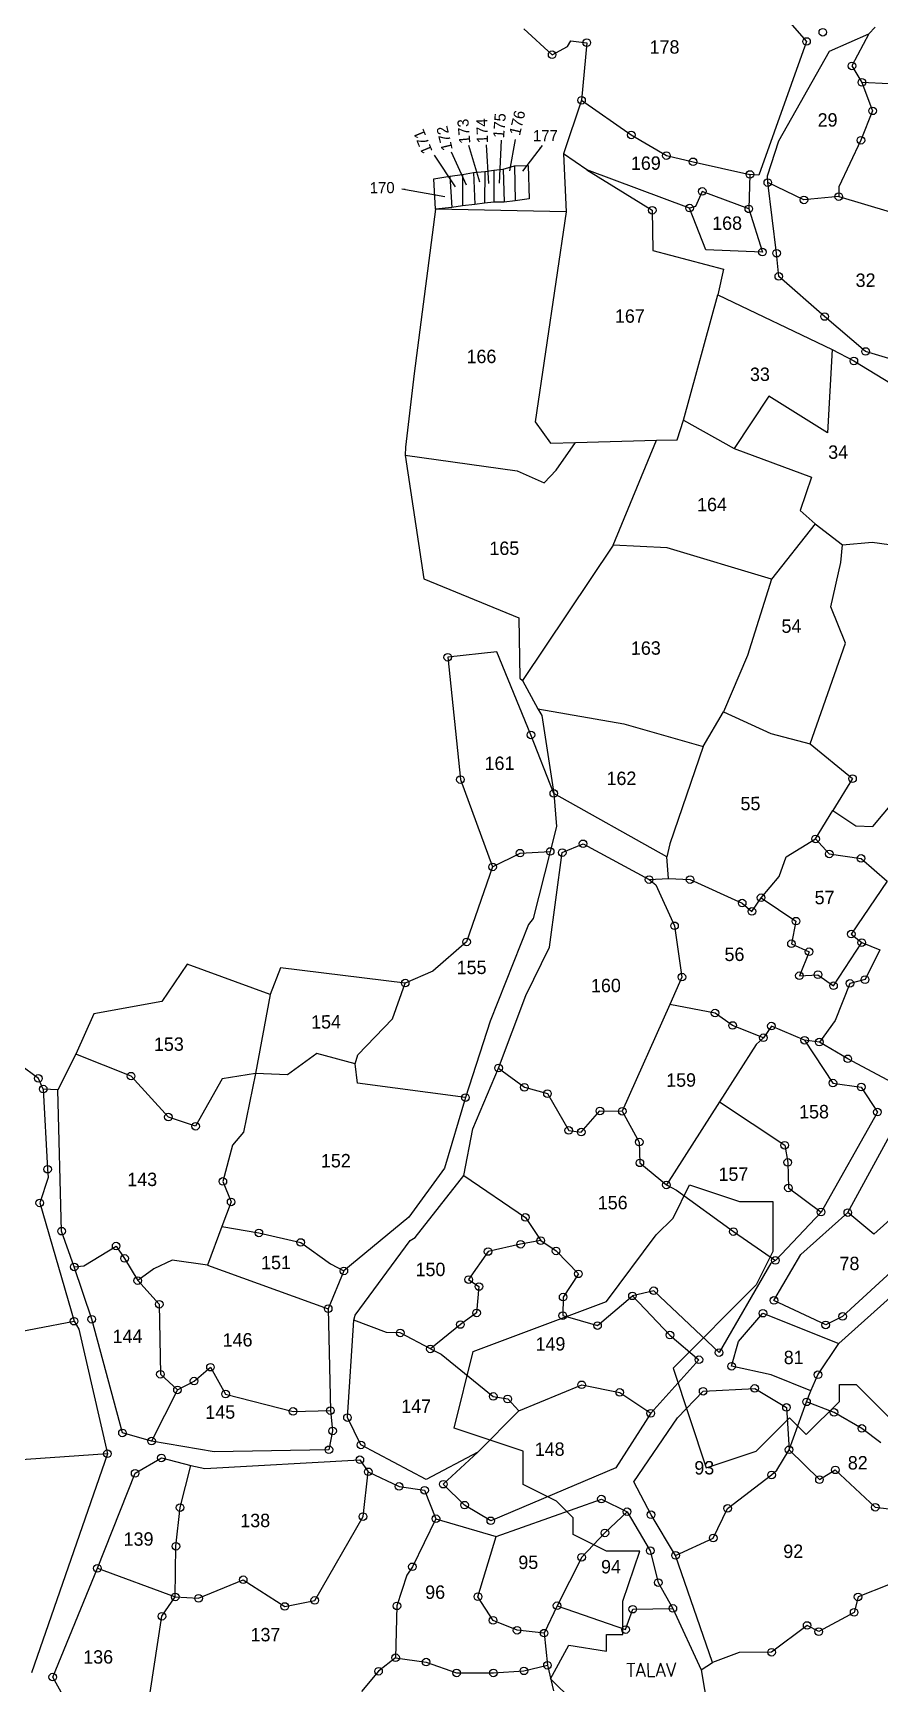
# Model space of a CAD drawing. Header units: metres. Extents: x 265744 to 267635, y 2145953 to 2149464.
# Drawn here: x 266474 to 267036, y 2147266 to 2148361 of the extents above; entities that cross this region are included whole.
import ezdxf

# ---------------------------------------------------------------- set-up
doc = ezdxf.new("R2010")
doc.units = ezdxf.units.M
doc.header["$LTSCALE"] = 0.3
for name, color, linetype in [('OFF', 1, 'Continuous'), ('POLY_PARCEL', 6, 'Continuous'), ('POLY_ROAD', 30, 'Continuous'), ('POLY_WATER', 4, 'Continuous'), ('SYM_STONE', 1, 'Continuous'), ('TEXT_MAPIN', 7, 'Continuous'), ('TEXT_PARCEL', 7, 'Continuous'), ('V_BOUND_LINE', 7, 'Continuous'), ('VILLAGE BOUNDRY', 1, 'Continuous')]:
    doc.layers.add(name, color=color, linetype=linetype)
doc.styles.get("Standard").update_dxf_attribs({"font": 'simplex.shx'})
doc.styles.add('TEXT_MAP', font='', dxfattribs={"height": 1.8})
doc.styles.get('TEXT_MAP').set_extended_font_data('Kruti Dev 050')
doc.dimstyles.get("Standard").update_dxf_attribs({"dimtxt": 0.18, "dimasz": 0.18, "dimexe": 0.18, "dimexo": 0.0625, "dimgap": 0.09, "dimtad": 0, "dimtih": 1, "dimtoh": 1, "dimdec": 4, "dimzin": 0, "dimdsep": 46, "dimtxsty": 'Standard', "dimcen": 0.09, "dimadec": 0, "dimazin": 0, "dimtfac": 1, "dimtdec": 4, "dimtofl": 0, "dimtmove": 0, "dimatfit": 3, "dimfxl": 1, "dimtolj": 1, "dimtzin": 0, "dimarcsym": 0})

msp = doc.modelspace()

# ---------------------------------------------------------------- linework, layer by layer
at = {"layer": 'OFF'}
msp.add_line((266917.1, 2147275.3), (266924.7, 2147280.2), dxfattribs=at)
at = {"layer": 'POLY_PARCEL'}
for p, q in [((266799.5, 2148363.5), (266818.2, 2148346.4)), ((267028.3, 2148360.3), (267017.1, 2148339)), ((266818.2, 2148346.4), (266828.5, 2148351.9)), ((266828.5, 2148351.9), (266830.7, 2148355.7)), ((266830.7, 2148355.7), (266841.2, 2148354.4)), ((266841.2, 2148354.4), (266837.7, 2148316.2)), ((267017.1, 2148339), (267023.7, 2148328.1)), ((267041.5, 2148327.1), (267023.7, 2148328.1)), ((267023.7, 2148328.1), (267030.8, 2148309.2)), ((266837.7, 2148316.2), (266825.7, 2148280.6)), ((266837.7, 2148316.2), (266870.7, 2148293.2)), ((267030.8, 2148309.2), (267023.1, 2148289.7)), ((266870.7, 2148293.2), (266894, 2148279.5)), ((267023.1, 2148289.7), (267008.4, 2148258.7)), ((266785.8, 2148270.5), (266793.2, 2148272.8)), ((266793.2, 2148272.8), (266802.2, 2148273)), ((266793.2, 2148272.8), (266793.7, 2148249.5)), ((266802.2, 2148273), (266802.9, 2148250.8)), ((266841.3, 2148270), (266825.7, 2148280.6)), ((266825.7, 2148280.6), (266827.5, 2148242.3)), ((266894, 2148279.5), (266911.7, 2148275.4)), ((266911.7, 2148275.4), (266949.4, 2148267)), ((266739.7, 2148264.2), (266750.3, 2148265.8)), ((266740.9, 2148243.9), (266739.7, 2148264.2)), ((266750.3, 2148265.8), (266758.8, 2148266.9)), ((266750.3, 2148265.8), (266751.7, 2148245.2)), ((266758.8, 2148266.9), (266758.7, 2148246.2)), ((266758.8, 2148266.9), (266766, 2148268.4)), ((266766, 2148268.4), (266773.5, 2148269)), ((266766, 2148268.4), (266766.8, 2148247.1)), ((266773.5, 2148269), (266773.3, 2148247.9)), ((266773.5, 2148269), (266779.5, 2148269.9)), ((266779.5, 2148269.9), (266785.8, 2148270.5)), ((266779.5, 2148269.9), (266779.6, 2148248.7)), ((266785.8, 2148270.5), (266786.3, 2148248.7)), ((266985.3, 2148250.1), (266961.3, 2148261.6)), ((266802.9, 2148250.8), (266793.7, 2148249.5)), ((266917.8, 2148255.8), (266913.4, 2148245.7)), ((266948.7, 2148244.2), (266917.8, 2148255.8)), ((267008.4, 2148252.3), (266985.3, 2148250.1)), ((267008.4, 2148258.7), (267008.4, 2148252.3)), ((267008.4, 2148252.3), (267094.9, 2148226.5)), ((266740.9, 2148243.9), (266726.7, 2148135)), ((266751.7, 2148245.2), (266740.9, 2148243.9)), ((266827.5, 2148242.3), (266740.9, 2148243.9)), ((266758.7, 2148246.2), (266751.7, 2148245.2)), ((266766.8, 2148247.1), (266758.7, 2148246.2)), ((266773.3, 2148247.9), (266766.8, 2148247.1)), ((266779.6, 2148248.7), (266773.3, 2148247.9)), ((266786.3, 2148248.7), (266779.6, 2148248.7)), ((266793.7, 2148249.5), (266786.3, 2148248.7)), ((266827.5, 2148242.3), (266806.9, 2148103)), ((266913.4, 2148245.7), (266909.4, 2148244.7)), ((266905.4, 2148104), (266928.1, 2148187.2)), ((267003.9, 2148151), (267000.9, 2148095.7)), ((266726.7, 2148135), (266721, 2148086.2)), ((266962, 2148120), (266938.9, 2148085.2)), ((267000.9, 2148095.7), (266962, 2148120)), ((266806.9, 2148103), (266817.1, 2148088.7)), ((266901.2, 2148091.1), (266905.4, 2148104)), ((266905.4, 2148104), (266938.9, 2148085.2)), ((266721, 2148086.2), (266720.7, 2148080.8)), ((266817.1, 2148088.7), (266833.6, 2148089.2)), ((266820.8, 2148071), (266833.6, 2148089.2)), ((266833.6, 2148089.2), (266887.5, 2148090.7)), ((266858.8, 2148021.1), (266887.5, 2148090.7)), ((266887.5, 2148090.7), (266901.2, 2148091.1)), ((266720.7, 2148080.8), (266795.1, 2148070.4)), ((266720.7, 2148080.8), (266733, 2147998.8)), ((266938.9, 2148085.2), (266990.3, 2148066.3)), ((266795.1, 2148070.4), (266812.8, 2148062.5)), ((266812.8, 2148062.5), (266820.8, 2148071)), ((266990.3, 2148066.3), (266982.7, 2148044.1)), ((266982.7, 2148044.1), (266992.8, 2148035.2)), ((266992.8, 2148035.2), (266963.7, 2147998.7)), ((266992.8, 2148035.2), (267010.8, 2148021.4)), ((266858.8, 2148021.1), (266798.6, 2147931.4)), ((266894.6, 2148019.4), (266858.8, 2148021.1)), ((267009.7, 2148009.7), (267010.8, 2148021.4)), ((267010.8, 2148021.4), (267030.5, 2148023.1)), ((267030.5, 2148023.1), (267061, 2148018.9)), ((266963.7, 2147998.7), (266894.6, 2148019.4)), ((267003.1, 2147980.3), (267009.7, 2148009.7)), ((266733, 2147998.8), (266796, 2147972.9)), ((266963.7, 2147998.7), (266947.9, 2147948)), ((267012.8, 2147956.1), (267003.1, 2147980.3)), ((266796, 2147972.9), (266796.8, 2147932.9)), ((266989.5, 2147889.4), (267012.8, 2147956.1)), ((266781.5, 2147950.4), (266748.9, 2147946.8)), ((266748.9, 2147946.8), (266757.3, 2147865.7)), ((266804.1, 2147895.3), (266781.5, 2147950.4)), ((266947.9, 2147948), (266931.9, 2147910.6)), ((266796.8, 2147932.9), (266798.6, 2147931.4)), ((266798.6, 2147931.4), (266808.8, 2147912.7)), ((266808.8, 2147912.7), (266865.8, 2147902.6)), ((266808.8, 2147912.7), (266811.3, 2147908.2)), ((266811.3, 2147908.2), (266819.3, 2147856.5)), ((266865.8, 2147902.6), (266918.4, 2147887.7)), ((266918.4, 2147887.7), (266931.9, 2147910.6)), ((266931.9, 2147910.6), (266963.3, 2147896.3)), ((266819.3, 2147856.5), (266804.1, 2147895.3)), ((266963.3, 2147896.3), (266989.5, 2147889.4)), ((266989.5, 2147889.4), (267017.5, 2147866.3)), ((266918.4, 2147887.7), (266896.2, 2147823.1)), ((267030.9, 2147834.5), (267062.9, 2147872.9)), ((266757.3, 2147865.7), (266778.7, 2147807.8)), ((267017.5, 2147866.3), (267004.5, 2147845.2)), ((266993, 2147826.3), (267004.5, 2147845.2)), ((267004.5, 2147845.2), (267019.8, 2147835.1)), ((267019.8, 2147835.1), (267030.9, 2147834.5)), ((266973.4, 2147814.5), (266993, 2147826.3)), ((266993, 2147826.3), (267002.1, 2147816.4)), ((266778.7, 2147807.8), (266796.9, 2147816.9)), ((266796.9, 2147816.9), (266816.9, 2147818)), ((266896.2, 2147823.1), (266894.4, 2147814.5)), ((266968.8, 2147801.5), (266973.4, 2147814.5)), ((267002.1, 2147816.4), (267023.2, 2147813.4)), ((267023.2, 2147813.4), (267040.4, 2147798.3)), ((266778.7, 2147807.8), (266761.4, 2147758)), ((266956.8, 2147787.3), (266968.8, 2147801.5)), ((266882.5, 2147799.4), (266886.9, 2147795.9)), ((266886.9, 2147795.9), (266899.4, 2147768.7)), ((266895.5, 2147800), (266909.7, 2147799.4)), ((266909.7, 2147799.4), (266944.3, 2147783.8)), ((267040.4, 2147798.3), (267016.7, 2147763.2)), ((266944.3, 2147783.8), (266950.8, 2147778.3)), ((266950.8, 2147778.3), (266956.8, 2147787.3)), ((266956.8, 2147787.3), (266980, 2147771.8)), ((266899.4, 2147768.7), (266904.3, 2147734.7)), ((266980, 2147771.8), (266977, 2147756.8)), ((266761.4, 2147758), (266739, 2147738.6)), ((267016.7, 2147763.2), (267023.6, 2147757.6)), ((266977, 2147756.8), (266988.7, 2147751.5)), ((266988.7, 2147751.5), (266982.3, 2147735.6)), ((267004.9, 2147729), (267023.6, 2147757.6)), ((267023.6, 2147757.6), (267035.7, 2147752.7)), ((267035.7, 2147752.7), (267025.8, 2147733)), ((266576, 2147743.2), (266559.3, 2147718.5)), ((266631.2, 2147723.1), (266576, 2147743.2)), ((266638, 2147740.8), (266631.2, 2147723.1)), ((266720.7, 2147730.7), (266638, 2147740.8)), ((266739, 2147738.6), (266720.7, 2147730.7)), ((266982.3, 2147735.6), (266994.6, 2147736.3)), ((266994.6, 2147736.3), (267004.9, 2147729)), ((266712.3, 2147707.1), (266720.7, 2147730.7)), ((266904.3, 2147734.7), (266896.4, 2147716.6)), ((267015.8, 2147730.5), (267006.1, 2147706)), ((267025.8, 2147733), (267015.8, 2147730.5)), ((266559.3, 2147718.5), (266514.2, 2147710.4)), ((266631.2, 2147723.1), (266621.4, 2147670.8)), ((266896.4, 2147716.6), (266864.7, 2147645.7)), ((266926.3, 2147710.8), (266896.4, 2147716.6)), ((266514.2, 2147710.4), (266502.2, 2147683.5)), ((266689.3, 2147683.1), (266712.3, 2147707.1)), ((266937.9, 2147702.6), (266926.3, 2147710.8)), ((267006.1, 2147706), (266995.5, 2147691.6)), ((266958.4, 2147694.5), (266937.9, 2147702.6)), ((266958.4, 2147694.5), (266953.5, 2147689.9)), ((266963.7, 2147702.2), (266958.4, 2147694.5)), ((266985.7, 2147692.8), (266963.7, 2147702.2)), ((266502.2, 2147683.5), (266490.3, 2147660)), ((266538.8, 2147669), (266502.2, 2147683.5)), ((266662.1, 2147684), (266642.5, 2147669.8)), ((266687.5, 2147677.2), (266662.1, 2147684)), ((266687.5, 2147677.2), (266689.3, 2147683.1)), ((266953.5, 2147689.9), (266929.2, 2147652)), ((266477.3, 2147667.5), (266464.7, 2147676.8)), ((266621.4, 2147670.8), (266599.2, 2147667.2)), ((266621.4, 2147670.8), (266613.4, 2147631.8)), ((266642.5, 2147669.8), (266621.4, 2147670.8)), ((266689, 2147664.3), (266687.5, 2147677.2)), ((266782.7, 2147674.4), (266799.8, 2147661.6)), ((266480.5, 2147660.4), (266477.3, 2147667.5)), ((266490.3, 2147660), (266480.5, 2147660.4)), ((266563.6, 2147641.9), (266538.8, 2147669)), ((266599.2, 2147667.2), (266581.6, 2147635.8)), ((266760.7, 2147654.8), (266689, 2147664.3)), ((266799.8, 2147661.6), (266815.1, 2147657.4)), ((266815.1, 2147657.4), (266829.2, 2147633)), ((266929.2, 2147652), (266894, 2147596.9)), ((266929.2, 2147652), (266972.5, 2147623.2)), ((266581.6, 2147635.8), (266563.6, 2147641.9)), ((266837.5, 2147631.9), (266849.9, 2147645.9)), ((266849.9, 2147645.9), (266864.7, 2147645.7)), ((266864.7, 2147645.7), (266876, 2147625.3)), ((266613.4, 2147631.8), (266606.1, 2147623.3)), ((266829.2, 2147633), (266837.5, 2147631.9)), ((266606.1, 2147623.3), (266599.7, 2147599.2)), ((266876, 2147625.3), (266876.4, 2147611.5)), ((266972.5, 2147623.2), (266974.5, 2147611.8)), ((266876.4, 2147611.5), (266894, 2147596.9)), ((266974.5, 2147611.8), (266975, 2147594.9)), ((266599.7, 2147599.2), (266605.2, 2147585.6)), ((266759.7, 2147603.1), (266800.5, 2147575.3)), ((266894, 2147596.9), (266900.8, 2147593.3)), ((266975, 2147594.9), (266996.6, 2147578.9)), ((266605.2, 2147585.6), (266599.1, 2147569.2)), ((266900.8, 2147593.3), (266938.5, 2147565.9)), ((267063.4, 2147592.9), (267031.6, 2147564.1)), ((266800.5, 2147575.3), (266810.6, 2147559.9)), ((267031.6, 2147564.1), (267014.4, 2147578.5)), ((266599.1, 2147569.2), (266589.6, 2147543.7)), ((266599.1, 2147569.2), (266623.6, 2147565)), ((266623.6, 2147565), (266651.4, 2147558.7)), ((266938.5, 2147565.9), (266966.3, 2147546.8)), ((266507.5, 2147543.2), (266528.9, 2147556.3)), ((266528.9, 2147556.3), (266534.5, 2147548.1)), ((266651.4, 2147558.7), (266671.1, 2147544.5)), ((266775.7, 2147552.7), (266762.8, 2147534.1)), ((266797.3, 2147557.5), (266775.7, 2147552.7)), ((266810.6, 2147559.9), (266797.3, 2147557.5)), ((266810.6, 2147559.9), (266820.8, 2147553.1)), ((266820.8, 2147553.1), (266835.6, 2147537.9)), ((266501.1, 2147542.5), (266507.5, 2147543.2)), ((266534.5, 2147548.1), (266543.2, 2147533.4)), ((266554, 2147541.2), (266543.2, 2147533.4)), ((266566.1, 2147547), (266554, 2147541.2)), ((266589.6, 2147543.7), (266566.1, 2147547)), ((266589.6, 2147543.7), (266669.6, 2147514.8)), ((266671.1, 2147544.5), (266680, 2147539.8)), ((266543.2, 2147533.4), (266557.5, 2147517.7)), ((266762.8, 2147534.1), (266769.6, 2147529.5)), ((266769.6, 2147529.5), (266768.1, 2147512)), ((266835.6, 2147537.9), (266825.5, 2147522.5)), ((266557.5, 2147517.7), (266558.3, 2147471.3)), ((266825.5, 2147522.5), (266825.2, 2147510.2)), ((266848.3, 2147503.6), (266871.5, 2147523.3)), ((266407, 2147488.6), (266501, 2147506.5)), ((266708.3, 2147499), (266686.6, 2147507.1)), ((266768.1, 2147512), (266757.3, 2147504.3)), ((266825.2, 2147510.2), (266848.3, 2147503.6)), ((266717.4, 2147498.7), (266708.3, 2147499)), ((266737.4, 2147488.1), (266717.4, 2147498.7)), ((266757.3, 2147504.3), (266737.4, 2147488.1)), ((266737.4, 2147488.1), (266744.5, 2147484.6)), ((266744.5, 2147484.6), (266779.1, 2147456.6)), ((266994.6, 2147471), (267008.4, 2147491.6)), ((266580.6, 2147466.8), (266591.5, 2147476)), ((266591.5, 2147476), (266601.5, 2147458.2)), ((266558.3, 2147471.3), (266569.6, 2147460.9)), ((266569.6, 2147460.9), (266580.6, 2147466.8)), ((266796.2, 2147447.1), (266837.8, 2147464.3)), ((266837.8, 2147464.3), (266863.1, 2147459.3)), ((266989.9, 2147460.4), (266994.6, 2147471)), ((266569.6, 2147460.9), (266552.4, 2147427)), ((266601.5, 2147458.2), (266646.3, 2147446.7)), ((266779.1, 2147456.6), (266788.7, 2147454.9)), ((266788.7, 2147454.9), (266796.2, 2147447.1)), ((266863.1, 2147459.3), (266883.6, 2147445.4)), ((267005.3, 2147446), (266987, 2147453)), ((266646.3, 2147446.7), (266671.1, 2147447.2)), ((266796.2, 2147447.1), (266768.9, 2147419.6)), ((267023.7, 2147435.4), (267005.3, 2147446)), ((267036.3, 2147425.9), (267023.7, 2147435.4)), ((266523.1, 2147418.6), (266400.4, 2147409.8)), ((266967.4, 2147407.6), (266975.4, 2147421.2)), ((266975.4, 2147421.2), (266995.6, 2147401.4)), ((266571.3, 2147382.9), (266578.4, 2147410.8)), ((266963.8, 2147404.5), (266967.4, 2147407.6)), ((266995.6, 2147401.4), (267006.1, 2147407.9)), ((267006.1, 2147407.9), (267032.6, 2147383.1)), ((266692.7, 2147376.9), (266696.2, 2147406.6)), ((266934.6, 2147382.3), (266963.8, 2147404.5)), ((266568.6, 2147357.2), (266571.3, 2147382.9)), ((266660.7, 2147321.3), (266692.7, 2147376.9)), ((266741.1, 2147375.5), (266725.5, 2147343.6)), ((266867.9, 2147380.1), (266853.2, 2147366.1)), ((266925.1, 2147362.7), (266934.6, 2147382.3)), ((267032.6, 2147383.1), (267050.7, 2147380.9)), ((266769, 2147323.8), (266781.1, 2147363.6)), ((266853.2, 2147366.1), (266837.8, 2147349.9)), ((266568.1, 2147323.6), (266568.6, 2147357.2)), ((266900.1, 2147351.2), (266925.1, 2147362.7)), ((266516.5, 2147342.6), (266568.1, 2147323.6)), ((266725.5, 2147343.6), (266721.8, 2147338)), ((266837.8, 2147349.9), (266821.5, 2147317.8)), ((266583.6, 2147322.7), (266613.2, 2147335)), ((266613.2, 2147335), (266640.8, 2147317.3)), ((266721.8, 2147338), (266715.2, 2147317.7)), ((266559.3, 2147310.8), (266568.1, 2147323.6)), ((266568.1, 2147323.6), (266583.6, 2147322.7)), ((266640.8, 2147317.3), (266660.7, 2147321.3)), ((266779, 2147308.1), (266769, 2147323.8)), ((266551.4, 2147260.3), (266559.3, 2147310.8)), ((266715.2, 2147317.7), (266714.3, 2147283.3)), ((266794.9, 2147301.5), (266779, 2147308.1)), ((266812.9, 2147299.6), (266794.9, 2147301.5)), ((266714.3, 2147283.3), (266703, 2147274.3)), ((266714.3, 2147283.3), (266734.6, 2147280.4)), ((266734.6, 2147280.4), (266754.8, 2147273.2)), ((266799.5, 2147274.6), (266815.1, 2147278.3)), ((266703, 2147274.3), (266691.8, 2147261)), ((266754.8, 2147273.2), (266779.2, 2147273.2)), ((266779.2, 2147273.2), (266799.5, 2147274.6))]:
    msp.add_line(p, q, dxfattribs=at)
at = {"layer": 'POLY_ROAD'}
for p, q in [((266969.8, 2148374.9), (266987, 2148355.2)), ((267002.3, 2148348.7), (267028.3, 2148360.3)), ((267028.3, 2148360.3), (267032.5, 2148364.8)), ((266987, 2148355.2), (266955.4, 2148266.6)), ((266968.7, 2148289.2), (267002.3, 2148348.7)), ((266961.1, 2148266), (266968.7, 2148289.2)), ((266909.4, 2148244.7), (266841.3, 2148270)), ((266841.3, 2148270), (266884.6, 2148243.3)), ((266949.4, 2148267), (266948.7, 2148244.2)), ((266955.4, 2148266.6), (266949.4, 2148267)), ((266961.3, 2148261.6), (266961.1, 2148266)), ((266967.1, 2148214.8), (266961.3, 2148261.6)), ((266884.6, 2148243.3), (266885, 2148216.5)), ((266920.1, 2148217), (266909.4, 2148244.7)), ((266948.7, 2148244.2), (266957.7, 2148215.5)), ((266885, 2148216.5), (266932, 2148204.3)), ((266957.7, 2148215.5), (266920.1, 2148217)), ((266968.6, 2148199.4), (266967.1, 2148214.8)), ((266932, 2148204.3), (266928.1, 2148187.2)), ((266999, 2148172.8), (266968.6, 2148199.4)), ((266928.1, 2148187.2), (267003.9, 2148151)), ((267026.2, 2148149.6), (266999, 2148172.8)), ((267003.9, 2148151), (267018.4, 2148143.3)), ((267018.4, 2148143.3), (267042.8, 2148128.7)), ((267041.5, 2148145), (267026.2, 2148149.6)), ((266894.4, 2147814.5), (266819.3, 2147856.5)), ((266819.3, 2147856.5), (266821.1, 2147834.5)), ((266821.1, 2147834.5), (266816.9, 2147818)), ((266816.9, 2147818), (266805.5, 2147773.6)), ((266816.5, 2147754.5), (266824.9, 2147817.3)), ((266824.9, 2147817.3), (266838.7, 2147823.1)), ((266838.7, 2147823.1), (266882.5, 2147799.4)), ((266895.5, 2147800), (266894.4, 2147814.5)), ((266882.5, 2147799.4), (266895.5, 2147800)), ((266802.5, 2147769.5), (266777.1, 2147705.5)), ((266805.5, 2147773.6), (266802.5, 2147769.5)), ((266800.7, 2147722.6), (266816.5, 2147754.5)), ((266782.7, 2147674.4), (266800.7, 2147722.6)), ((266777.1, 2147705.5), (266760.7, 2147654.8)), ((266995.5, 2147691.6), (266985.7, 2147692.8)), ((266985.7, 2147692.8), (267004.5, 2147664.4)), ((267014.4, 2147680.5), (266995.5, 2147691.6)), ((266765.5, 2147634), (266782.7, 2147674.4)), ((267043.9, 2147664.7), (267014.4, 2147680.5)), ((266480.5, 2147660.4), (266483.4, 2147607.3)), ((266492.7, 2147566.2), (266490.3, 2147660)), ((267004.5, 2147664.4), (267023.3, 2147661.8)), ((267023.3, 2147661.8), (267034, 2147645.2)), ((266760.7, 2147654.8), (266746.7, 2147607.9)), ((267014.4, 2147578.5), (267056.8, 2147656.5)), ((267034, 2147645.2), (266996.6, 2147578.9)), ((266759.7, 2147603.1), (266765.5, 2147634)), ((266483.4, 2147607.3), (266483.9, 2147601.7)), ((266746.7, 2147607.9), (266723.2, 2147575.5)), ((266483.9, 2147601.7), (266478.2, 2147584.9)), ((266727.4, 2147561.9), (266759.7, 2147603.1)), ((266478.2, 2147584.9), (266501, 2147506.5)), ((266723.2, 2147575.5), (266680, 2147539.8)), ((266996.6, 2147578.9), (266966.3, 2147546.8)), ((266983.3, 2147550.8), (267014.4, 2147578.5)), ((266501.1, 2147542.5), (266492.7, 2147566.2)), ((266724.1, 2147560.1), (266727.4, 2147561.9)), ((267073.4, 2147567), (267010.9, 2147509.7)), ((266687.6, 2147510.4), (266724.1, 2147560.1)), ((266965.4, 2147520.3), (266983.3, 2147550.8)), ((267008.4, 2147491.6), (267079.2, 2147555.4)), ((266512.7, 2147507.8), (266501.1, 2147542.5)), ((266680, 2147539.8), (266669.6, 2147514.8)), ((266963.2, 2147544.9), (266929, 2147485.7)), ((266966.3, 2147546.8), (266963.2, 2147544.9)), ((266885.6, 2147526.7), (266871.5, 2147523.3)), ((266871.5, 2147523.3), (266896.4, 2147497.3)), ((266929, 2147485.7), (266885.6, 2147526.7)), ((266999.7, 2147504), (266965.4, 2147520.3)), ((266501, 2147506.5), (266504.2, 2147501.2)), ((266533.1, 2147432.4), (266512.7, 2147507.8)), ((266669.6, 2147514.8), (266671.1, 2147447.2)), ((266682.4, 2147442.6), (266686.6, 2147507.1)), ((266686.6, 2147507.1), (266687.6, 2147510.4)), ((266941.8, 2147493.1), (266958.1, 2147511.8)), ((266958.1, 2147511.8), (267008.4, 2147491.6)), ((267010.9, 2147509.7), (266999.7, 2147504)), ((266504.2, 2147501.2), (266523.1, 2147418.6)), ((266896.4, 2147497.3), (266915.6, 2147480.9)), ((266937.3, 2147476.6), (266941.8, 2147493.1)), ((266915.6, 2147480.9), (266883.6, 2147445.4)), ((266963.5, 2147471), (266937.3, 2147476.6)), ((266989.9, 2147460.4), (266963.5, 2147471)), ((266901.3, 2147442.3), (266918.4, 2147460)), ((266918.4, 2147460), (266952.6, 2147461.9)), ((266952.6, 2147461.9), (266973.7, 2147449.3)), ((266975.4, 2147421.2), (266987, 2147453)), ((266987, 2147453), (266989.9, 2147460.4)), ((266671.1, 2147447.2), (266672.5, 2147433.7)), ((266691.3, 2147424.4), (266682.4, 2147442.6)), ((266883.6, 2147445.4), (266860.5, 2147409.2)), ((266872.4, 2147399.9), (266901.3, 2147442.3)), ((266973.7, 2147449.3), (266975.4, 2147421.2)), ((266552.4, 2147427), (266533.1, 2147432.4)), ((266672.5, 2147433.7), (266670.1, 2147421.2)), ((266523.1, 2147418.6), (266472.7, 2147273.2)), ((266594, 2147419.8), (266552.4, 2147427)), ((266670.1, 2147421.2), (266594, 2147419.8)), ((266734.7, 2147401.4), (266691.3, 2147424.4)), ((266768.9, 2147419.6), (266734.7, 2147401.4)), ((266746, 2147398.4), (266768.9, 2147419.6)), ((266541.5, 2147405.6), (266558.9, 2147415.8)), ((266558.9, 2147415.8), (266578.4, 2147410.8)), ((266578.4, 2147410.8), (266587.8, 2147408.7)), ((266587.8, 2147408.7), (266690.6, 2147414.6)), ((266690.6, 2147414.6), (266696.2, 2147406.6)), ((266860.5, 2147409.2), (266777.5, 2147374.1)), ((266516.5, 2147342.6), (266541.5, 2147405.6)), ((266696.2, 2147406.6), (266716.6, 2147396.9)), ((266716.6, 2147396.9), (266733.6, 2147394.4)), ((266760.1, 2147384.5), (266746, 2147398.4)), ((266883.8, 2147378.1), (266872.4, 2147399.9)), ((266733.6, 2147394.4), (266741.1, 2147375.5)), ((266781.1, 2147363.6), (266850.9, 2147388.5)), ((266850.9, 2147388.5), (266867.9, 2147380.1)), ((266741.1, 2147375.5), (266781.1, 2147363.6)), ((266777.5, 2147374.1), (266760.1, 2147384.5)), ((266867.9, 2147380.1), (266883.3, 2147354.3)), ((266900.1, 2147351.2), (266883.8, 2147378.1)), ((266883.3, 2147354.3), (266888.6, 2147333.1)), ((266486.8, 2147270.5), (266516.5, 2147342.6)), ((266924.7, 2147280.2), (266900.1, 2147351.2)), ((266888.6, 2147333.1), (266898.3, 2147316)), ((266898.3, 2147316), (266917.1, 2147275.3)), ((266505.6, 2147236.8), (266486.8, 2147270.5))]:
    msp.add_line(p, q, dxfattribs=at)
at = {"layer": 'POLY_WATER'}
for p, q in [((266821.5, 2147317.8), (266812.9, 2147299.6)), ((266821.5, 2147317.8), (266866.9, 2147302)), ((266866.9, 2147302), (266871.7, 2147315.5)), ((266871.7, 2147315.5), (266898.3, 2147316)), ((266812.9, 2147299.6), (266815.1, 2147278.3)), ((266815.1, 2147278.3), (266819, 2147261.3))]:
    msp.add_line(p, q, dxfattribs=at)
at = {"layer": 'SYM_STONE'}
for centre in [(266997.8, 2148361.3), (266818.2, 2148346.4), (266841.2, 2148354.4), (266987, 2148355.2), (267017.1, 2148339), (267023.7, 2148328.1), (266837.7, 2148316.2), (267030.8, 2148309.2), (266870.7, 2148293.2), (267023.1, 2148289.7), (266894, 2148279.5), (266911.7, 2148275.4), (266949.4, 2148267), (266961.3, 2148261.6), (266917.8, 2148255.8), (266985.3, 2148250.1), (267008.4, 2148252.3), (266884.6, 2148243.3), (266909.4, 2148244.7), (266948.7, 2148244.2), (266957.7, 2148215.5), (266967.1, 2148214.8), (266968.6, 2148199.4), (266999, 2148172.8), (267026.2, 2148149.6), (267018.4, 2148143.3), (266748.9, 2147946.8), (266804.1, 2147895.3), (266757.3, 2147865.7), (267017.5, 2147866.3), (266819.3, 2147856.5), (266838.7, 2147823.1), (266993, 2147826.3), (266796.9, 2147816.9), (266816.9, 2147818), (266824.9, 2147817.3), (267002.1, 2147816.4), (267023.2, 2147813.4), (266778.7, 2147807.8), (266882.5, 2147799.4), (266909.7, 2147799.4), (266944.3, 2147783.8), (266950.8, 2147778.3), (266956.8, 2147787.3), (266899.4, 2147768.7), (266980, 2147771.8), (266761.4, 2147758), (266977, 2147756.8), (267016.7, 2147763.2), (267023.6, 2147757.6), (266988.7, 2147751.5), (266904.3, 2147734.7), (266982.3, 2147735.6), (266994.6, 2147736.3), (266720.7, 2147730.7), (267004.9, 2147729), (267015.8, 2147730.5), (267025.8, 2147733), (266926.3, 2147710.8), (266937.9, 2147702.6), (266963.7, 2147702.2), (266958.4, 2147694.5), (266985.7, 2147692.8), (266995.5, 2147691.6), (267014.4, 2147680.5), (266538.8, 2147669), (266782.7, 2147674.4), (266477.3, 2147667.5), (266480.5, 2147660.4), (266799.8, 2147661.6), (266815.1, 2147657.4), (267004.5, 2147664.4), (267023.3, 2147661.8), (266760.7, 2147654.8), (266849.9, 2147645.9), (266864.7, 2147645.7), (266563.6, 2147641.9), (266581.6, 2147635.8), (267034, 2147645.2), (266829.2, 2147633), (266837.5, 2147631.9), (266876, 2147625.3), (266972.5, 2147623.2), (266483.4, 2147607.3), (266876.4, 2147611.5), (266974.5, 2147611.8), (266599.7, 2147599.2), (266894, 2147596.9), (266975, 2147594.9), (266478.2, 2147584.9), (266605.2, 2147585.6), (266800.5, 2147575.3), (266996.6, 2147578.9), (267014.4, 2147578.5), (266492.7, 2147566.2), (266623.6, 2147565), (266651.4, 2147558.7), (266810.6, 2147559.9), (266938.5, 2147565.9), (266528.9, 2147556.3), (266534.5, 2147548.1), (266775.7, 2147552.7), (266797.3, 2147557.5), (266820.8, 2147553.1), (266501.1, 2147542.5), (266680, 2147539.8), (266835.6, 2147537.9), (266966.3, 2147546.8), (266543.2, 2147533.4), (266762.8, 2147534.1), (266769.6, 2147529.5), (266885.6, 2147526.7), (266557.5, 2147517.7), (266669.6, 2147514.8), (266825.5, 2147522.5), (266871.5, 2147523.3), (266965.4, 2147520.3), (266501, 2147506.5), (266512.7, 2147507.8), (266757.3, 2147504.3), (266768.1, 2147512), (266825.2, 2147510.2), (266848.3, 2147503.6), (266958.1, 2147511.8), (266999.7, 2147504), (267010.9, 2147509.7), (266717.4, 2147498.7), (266896.4, 2147497.3), (266737.4, 2147488.1), (266929, 2147485.7), (266558.3, 2147471.3), (266591.5, 2147476), (266915.6, 2147480.9), (266937.3, 2147476.6), (266994.6, 2147471), (266569.6, 2147460.9), (266580.6, 2147466.8), (266837.8, 2147464.3), (266918.4, 2147460), (266952.6, 2147461.9), (266601.5, 2147458.2), (266779.1, 2147456.6), (266788.7, 2147454.9), (266863.1, 2147459.3), (266973.7, 2147449.3), (266987, 2147453), (266646.3, 2147446.7), (266671.1, 2147447.2), (266682.4, 2147442.6), (266883.6, 2147445.4), (267005.3, 2147446), (266533.1, 2147432.4), (266552.4, 2147427), (266672.5, 2147433.7), (267023.7, 2147435.4), (266523.1, 2147418.6), (266558.9, 2147415.8), (266670.1, 2147421.2), (266691.3, 2147424.4), (266975.4, 2147421.2), (266541.5, 2147405.6), (266690.6, 2147414.6), (266696.2, 2147406.6), (267006.1, 2147407.9), (266716.6, 2147396.9), (266733.6, 2147394.4), (266746, 2147398.4), (266963.8, 2147404.5), (266995.6, 2147401.4), (266571.3, 2147382.9), (266760.1, 2147384.5), (266850.9, 2147388.5), (267032.6, 2147383.1), (266692.7, 2147376.9), (266741.1, 2147375.5), (266777.5, 2147374.1), (266867.9, 2147380.1), (266883.8, 2147378.1), (266934.6, 2147382.3), (266853.2, 2147366.1), (266925.1, 2147362.7), (266568.6, 2147357.2), (266883.3, 2147354.3), (266900.1, 2147351.2), (266516.5, 2147342.6), (266725.5, 2147343.6), (266837.8, 2147349.9), (266613.2, 2147335), (266888.6, 2147333.1), (266568.1, 2147323.6), (266583.6, 2147322.7), (266640.8, 2147317.3), (266660.7, 2147321.3), (266715.2, 2147317.7), (266769, 2147323.8), (266821.5, 2147317.8), (267021.2, 2147323.6), (266559.3, 2147310.8), (266779, 2147308.1), (266871.7, 2147315.5), (266898.3, 2147316), (267018.6, 2147313.4), (266794.9, 2147301.5), (266812.9, 2147299.6), (266866.9, 2147302), (266987.4, 2147304.7), (266995.1, 2147300.6), (266963.8, 2147286.9), (266703, 2147274.3), (266714.3, 2147283.3), (266734.6, 2147280.4), (266799.5, 2147274.6), (266815.1, 2147278.3), (266486.8, 2147270.5), (266754.8, 2147273.2), (266779.2, 2147273.2)]:
    msp.add_circle(centre, 2.52, dxfattribs=at)
at = {"layer": 'V_BOUND_LINE'}
for p, q in [((267041.4, 2147331.6), (267021.2, 2147323.6)), ((267021.2, 2147323.6), (267018.6, 2147313.4)), ((267018.6, 2147313.4), (266995.1, 2147300.6)), ((266987.4, 2147304.7), (266963.8, 2147286.9)), ((266995.1, 2147300.6), (266987.4, 2147304.7)), ((266963.8, 2147286.9), (266942.2, 2147286.7)), ((266942.2, 2147286.7), (266924.7, 2147280.2)), ((266917.1, 2147275.3), (266921.4, 2147249.3))]:
    msp.add_line(p, q, dxfattribs=at)
at = {"layer": 'VILLAGE BOUNDRY'}
for p, q in [((266898.4, 2147574.9), (266909.4, 2147597)), ((266909.4, 2147597), (266942.6, 2147585.9)), ((266942.6, 2147585.9), (266964.7, 2147585.9)), ((266964.7, 2147585.9), (266964.7, 2147552.8)), ((266887.3, 2147563.8), (266898.4, 2147574.9)), ((266854.2, 2147519.6), (266887.3, 2147563.8)), ((266964.7, 2147552.8), (266953.6, 2147530.7)), ((266953.6, 2147530.7), (266898.4, 2147475.4)), ((266765.8, 2147486.5), (266854.2, 2147519.6)), ((266753.1, 2147435.5), (266765.8, 2147486.5)), ((266898.4, 2147475.4), (266920.5, 2147409.2)), ((267008.9, 2147453.3), (267008.9, 2147464.4)), ((267008.9, 2147464.4), (267019.9, 2147464.4)), ((267019.9, 2147464.4), (267053, 2147431.3)), ((266986.8, 2147431.3), (267008.9, 2147453.3)), ((266953.6, 2147420.2), (266975.7, 2147442.3)), ((266975.7, 2147442.3), (266986.8, 2147431.3)), ((266799, 2147420.2), (266753.1, 2147435.5)), ((266799, 2147398.1), (266799, 2147420.2)), ((266920.5, 2147409.2), (266953.6, 2147420.2)), ((266821.1, 2147387.1), (266799, 2147398.1)), ((266832.1, 2147376), (266821.1, 2147387.1)), ((266832.1, 2147365), (266832.1, 2147376)), ((266854.2, 2147353.9), (266832.1, 2147365)), ((266876.3, 2147353.9), (266854.2, 2147353.9)), ((266865.2, 2147320.8), (266876.3, 2147353.9)), ((266865.2, 2147298.7), (266865.2, 2147320.8)), ((266854.2, 2147287.6), (266854.2, 2147298.7)), ((266854.2, 2147298.7), (266865.2, 2147298.7)), ((266817.2, 2147269.4), (266829.2, 2147291.6)), ((266829.2, 2147291.6), (266854.2, 2147287.6)), ((266832.1, 2147254.5), (266817.2, 2147269.4))]:
    msp.add_line(p, q, dxfattribs=at)

# ---------------------------------------------------------------- texts
at = {"layer": 'TEXT_MAPIN'}
msp.add_text('TALAV', height=8.88, rotation=0.4268, dxfattribs=at).set_placement((266867.4, 2147270.7))
at = {"layer": 'TEXT_PARCEL', "style": 'TEXT_MAP'}
for s, height, rotation, p in [('178', 8.88, 0.4268, (266882.9, 2148347)), ('175', 7.4, 85.787, (266786.3, 2148290.9)), ('176', 7.4, 76.9661, (266796.8, 2148292.4)), ('29', 8.88, 0.4268, (266994.4, 2148298.7)), ('171', 7.4, 112.6119, (266739, 2148282.5)), ('172', 7.4, 103.3135, (266752.3, 2148283.7)), ('173', 7.4, 95.0666, (266764, 2148287.7)), ('174', 7.4, 91.792, (266775.7, 2148287.8)), ('177', 7.4, 0.4268, (266805.5, 2148289)), ('169', 8.88, 0.4268, (266870.5, 2148270)), ('170', 7.4, 0.4268, (266697.2, 2148254.5)), ('168', 8.88, 0.4268, (266924.4, 2148230.2)), ('32', 8.88, 0.4268, (267019.6, 2148192.4)), ('167', 8.88, 0.4268, (266859.9, 2148168.6)), ('166', 8.88, 0.4268, (266761.4, 2148141.8)), ('33', 8.88, 0.4268, (266949.5, 2148130)), ('34', 8.88, 0.4268, (267001.4, 2148078.4)), ('164', 8.88, 0.4268, (266914.4, 2148043.6)), ('165', 8.88, 0.4268, (266776.6, 2148014.6)), ('54', 8.88, 0.4268, (266970.4, 2147963)), ('163', 8.88, 0.4268, (266870.5, 2147948.4)), ('161', 8.88, 0.4268, (266773.4, 2147872)), ('162', 8.88, 0.4268, (266854.3, 2147862)), ('55', 8.88, 0.4268, (266943.2, 2147845.3)), ('57', 8.88, 0.4268, (266992.4, 2147783)), ('56', 8.88, 0.4268, (266932.6, 2147745.3)), ('155', 8.88, 0.4268, (266754.9, 2147736.6)), ('160', 8.88, 0.4268, (266844, 2147724.6)), ('154', 8.88, 0.4268, (266658.3, 2147700.5)), ('153', 8.88, 0.4268, (266554, 2147685.7)), ('159', 8.88, 0.4268, (266893.9, 2147661.9)), ('158', 8.88, 0.4268, (266982.1, 2147640.9)), ('152', 8.88, 0.4268, (266664.8, 2147608.4)), ('143', 8.88, 0.4268, (266536.3, 2147596)), ('157', 8.88, 0.4268, (266928.6, 2147599.5)), ('156', 8.88, 0.4268, (266848.5, 2147580.6)), ('151', 8.88, 0.4268, (266625.1, 2147540.9)), ('150', 8.88, 0.4268, (266727.6, 2147536.3)), ('78', 8.88, 0.4268, (267008.9, 2147540.3)), ('144', 8.88, 0.4268, (266526.6, 2147492)), ('146', 8.88, 0.4268, (266599.6, 2147489.6)), ('149', 8.88, 0.4268, (266807.2, 2147486.9)), ('81', 8.88, 0.4268, (266971.9, 2147478)), ('147', 8.88, 0.4268, (266718.1, 2147445.6)), ('145', 8.88, 0.4268, (266588.1, 2147441.7)), ('148', 8.88, 0.4268, (266806.7, 2147417.1)), ('93', 8.88, 0.4268, (266912.6, 2147404.8)), ('82', 8.88, 0.4268, (267014.4, 2147408.1)), ('138', 8.88, 0.4268, (266611.3, 2147369.8)), ('139', 8.88, 0.4268, (266533.9, 2147357.5)), ('92', 8.88, 0.4268, (266971.6, 2147349.4)), ('95', 8.88, 0.4268, (266795.8, 2147342.1)), ('94', 8.88, 0.4268, (266850.7, 2147339.2)), ('96', 8.88, 0.4268, (266734, 2147322.3)), ('137', 8.88, 0.4268, (266618.1, 2147294.1)), ('136', 8.88, 0.4268, (266507.1, 2147279.3))]:
    msp.add_text(s, height=height, rotation=rotation, dxfattribs=at).set_placement(p)

# ---------------------------------------------------------------- leaders
for points in [[(266762.8, 2148286.5), (266770.1, 2148262.1)], [(266774.5, 2148286.6), (266775.9, 2148261)], [(266784.4, 2148289.7), (266783, 2148261.3)], [(266793.7, 2148290.1), (266789.9, 2148269.5)], [(266811.5, 2148286.3), (266798.5, 2148269.2)], [(266739.9, 2148279.7), (266753.8, 2148258.9)], [(266751.1, 2148282.1), (266761.2, 2148260.1)], [(266718.5, 2148257.5), (266747, 2148252.5)]]:
    msp.add_leader(points, dimstyle='Standard', override={"dimtxt": 2.5, "dimasz": 2.5, "dimexe": 1.25, "dimexo": 0.625, "dimgap": 0.625, "dimtad": 1, "dimtih": 0, "dimtoh": 0, "dimzin": 8, "dimcen": 2.5, "dimtofl": 1})

doc.saveas('drawing.dxf')
